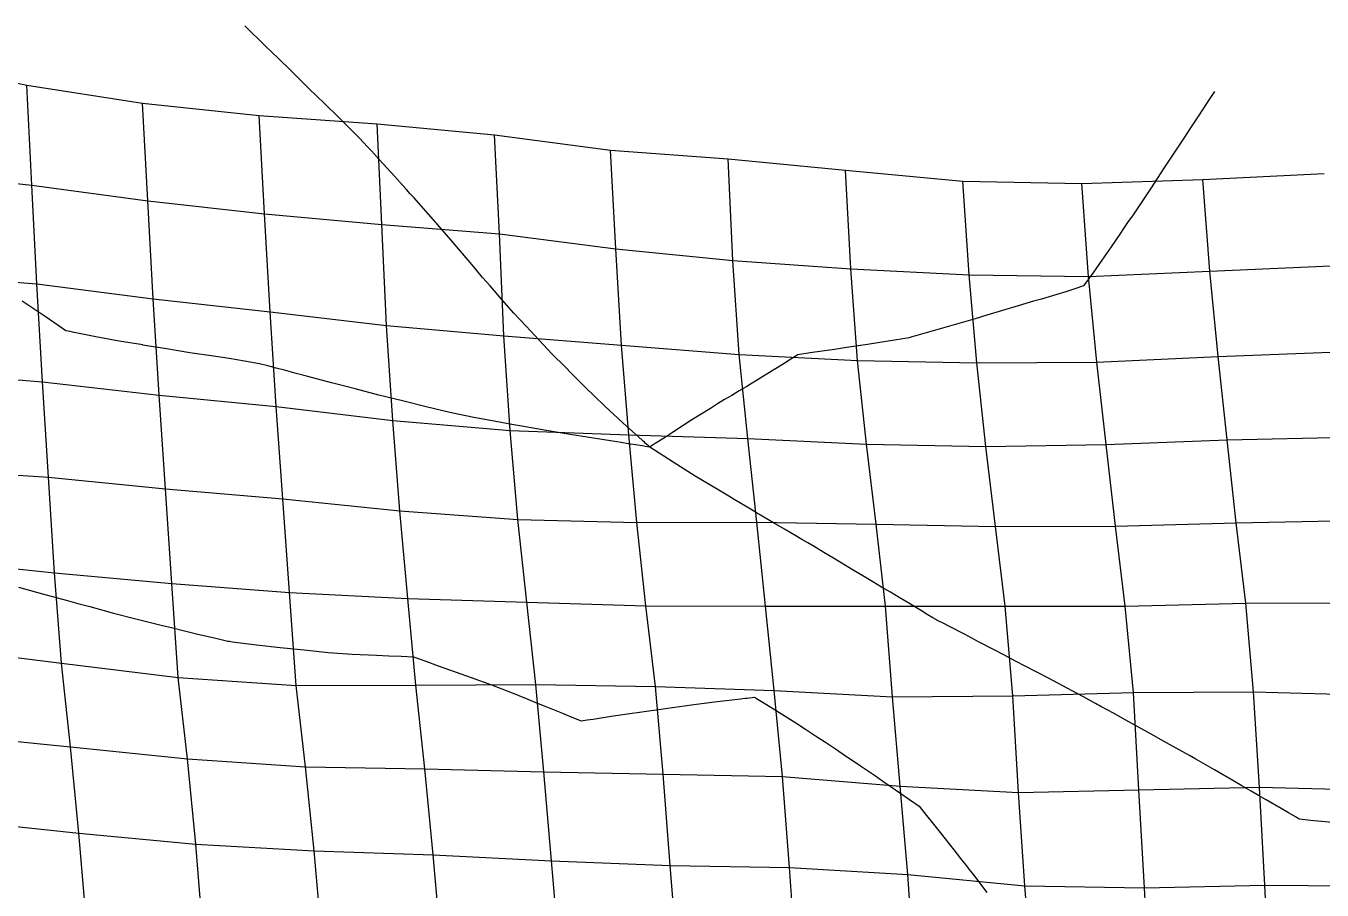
# Model space of a CAD drawing. Header units: metres. Extents: x -1994 to 1259, y -764 to 1460.
# Drawn here: x -1305 to -764, y 1018 to 1379 of the extents above; entities that cross this region are included whole.
import ezdxf

# ---------------------------------------------------------------- set-up
doc = ezdxf.new("R2010")
doc.units = ezdxf.units.M

msp = doc.modelspace()

# ---------------------------------------------------------------- linework, layer by layer
for p, q in [((-1210.7245, 1376.081, -3354.1084), (-1213.6082, 1378.8784, -3352.5117)), ((-1207.8389, 1373.2898, -3355.7126), (-1210.7245, 1376.081, -3354.1084)), ((-1204.9529, 1370.5, -3357.3186), (-1207.8389, 1373.2898, -3355.7126)), ((-1202.3201, 1367.9548, -3358.7837), (-1204.9529, 1370.5, -3357.3186)), ((-1199.6919, 1365.393, -3360.2295), (-1202.3201, 1367.9548, -3358.7837)), ((-1351.9514, 1364.5511, -3421.121), (-1304.477, 1354.1217, -3404.775)), ((-1194.4384, 1360.2618, -3363.1104), (-1199.6919, 1365.393, -3360.2295)), ((-1191.8129, 1357.6924, -3364.5464), (-1194.4384, 1360.2618, -3363.1104)), ((-1186.5598, 1352.5599, -3367.4258), (-1191.8129, 1357.6924, -3364.5464)), ((-1302.4314, 1312.4008, -3432.9626), (-1304.477, 1354.1217, -3404.775)), ((-1304.477, 1354.1217, -3404.775), (-1256.2722, 1346.7239, -3391.8347)), ((-1183.9319, 1349.9976, -3368.87), (-1186.5598, 1352.5599, -3367.4258)), ((-809.1924, 1351.5493, -3283.7515), (-812.5427, 1346.466, -3288.0625)), ((-1254.0111, 1305.897, -3421.027), (-1256.2722, 1346.7239, -3391.8347)), ((-1256.2722, 1346.7239, -3391.8347), (-1207.533, 1341.5436, -3381.386)), ((-1179.9895, 1346.1569, -3371.0403), (-1183.9319, 1349.9976, -3368.87)), ((-1178.6753, 1344.8771, -3371.764), (-1179.9895, 1346.1569, -3371.0403)), ((-812.5427, 1346.466, -3288.0625), (-815.8922, 1341.3865, -3292.3787)), ((-1205.3254, 1300.4935, -3410.3274), (-1207.533, 1341.5436, -3381.386)), ((-1207.533, 1341.5436, -3381.386), (-1158.4004, 1337.9946, -3372.77)), ((-1176.0479, 1342.3136, -3373.207), (-1178.6753, 1344.8771, -3371.764)), ((-1174.7346, 1341.0299, -3373.9265), (-1176.0479, 1342.3136, -3373.207)), ((-1173.4236, 1339.7402, -3374.6382), (-1174.7346, 1341.0299, -3373.9265)), ((-815.8922, 1341.3865, -3292.3787), (-819.2419, 1336.3065, -3296.694)), ((-1172.0422, 1338.3813, -3375.388), (-1173.4236, 1339.7402, -3374.6382)), ((-1170.6252, 1336.9722, -3376.1448), (-1172.0422, 1338.3813, -3375.388)), ((-1169.2549, 1335.5806, -3376.8538), (-1170.6252, 1336.9722, -3376.1448)), ((-1167.5161, 1333.8145, -3377.753), (-1169.2549, 1335.5806, -3376.8538)), ((-1156.3948, 1296.1077, -3400.7712), (-1158.4004, 1337.9946, -3372.77)), ((-1158.4004, 1337.9946, -3372.77), (-1109.5048, 1333.4629, -3363.0503)), ((-819.2419, 1336.3065, -3296.694), (-822.0045, 1332.117, -3300.2527)), ((-1165.7806, 1332.0392, -3378.6401), (-1167.5161, 1333.8145, -3377.753)), ((-1164.0474, 1330.2579, -3379.5198), (-1165.7806, 1332.0392, -3378.6401)), ((-1162.4193, 1328.4952, -3380.409), (-1164.0474, 1330.2579, -3379.5198)), ((-1107.3619, 1292.145, -3391.691), (-1109.5048, 1333.4629, -3363.0503)), ((-1109.5048, 1333.4629, -3363.0503), (-1061.0637, 1327.0452, -3351.2114)), ((-822.0045, 1332.117, -3300.2527), (-824.7675, 1327.9253, -3303.8093)), ((-1160.7932, 1326.7272, -3381.291), (-1162.4193, 1328.4952, -3380.409)), ((-1157.5442, 1323.1842, -3383.0457), (-1160.7932, 1326.7272, -3381.291)), ((-1058.8885, 1285.8612, -3380.0022), (-1061.0637, 1327.0452, -3351.2114)), ((-1061.0637, 1327.0452, -3351.2114), (-1011.9587, 1323.3821, -3342.4673)), ((-824.7675, 1327.9253, -3303.8093), (-830.2849, 1319.5244, -3310.8425)), ((-1155.9209, 1321.4092, -3383.9182), (-1157.5442, 1323.1842, -3383.0457)), ((-1152.6771, 1317.8518, -3385.6543), (-1155.9209, 1321.4092, -3383.9182)), ((-1010.07117, 1281.0046, -3369.9172), (-1011.9587, 1323.3821, -3342.4673)), ((-1011.9587, 1323.3821, -3342.4673), (-963.0893, 1318.7413, -3332.6248)), ((-830.2849, 1319.5244, -3310.8425), (-833.0904, 1315.2375, -3314.384)), ((-1351.1488, 1317.6724, -3443.5137), (-1302.4314, 1312.4008, -3432.9626)), ((-1151.0564, 1316.0696, -3386.5176), (-1152.6771, 1317.8518, -3385.6543)), ((-1147.8192, 1312.4956, -3388.2312), (-1151.0564, 1316.0696, -3386.5176)), ((-960.8998, 1277.6171, -3361.483), (-963.0893, 1318.7413, -3332.6248)), ((-963.0893, 1318.7413, -3332.6248), (-914.2024, 1314.1736, -3322.8643)), ((-911.54126, 1275.0062, -3353.9211), (-914.2024, 1314.1736, -3322.8643)), ((-914.2024, 1314.1736, -3322.8643), (-864.4654, 1313.1323, -3317.066)), ((-864.4654, 1313.1323, -3317.066), (-814.08203, 1314.7733, -3314.2812)), ((-833.0904, 1315.2375, -3314.384), (-835.853, 1310.9856, -3317.8015)), ((-814.08203, 1314.7733, -3314.2812), (-763.48376, 1317.3065, -3312.4993)), ((-811.17126, 1276.642, -3346.5022), (-814.08203, 1314.7733, -3314.2812)), ((-1300.2515, 1271.2374, -3461.7766), (-1302.4314, 1312.4008, -3432.9626)), ((-1302.4314, 1312.4008, -3432.9626), (-1254.0111, 1305.897, -3421.027)), ((-1146.2024, 1310.704, -3389.0815), (-1147.8192, 1312.4956, -3388.2312)), ((-1144.5889, 1308.9042, -3389.9214), (-1146.2024, 1310.704, -3389.0815)), ((-1143.7878, 1308.0105, -3390.338), (-1144.5889, 1308.9042, -3389.9214)), ((-861.7101, 1274.3556, -3348.5618), (-864.4654, 1313.1323, -3317.066)), ((-836.73157, 1309.633, -3318.8882), (-838.41077, 1307.1569, -3320.8777)), ((-836.4387, 1310.0837, -3318.5261), (-836.73157, 1309.633, -3318.8882)), ((-836.1459, 1310.5347, -3318.1636), (-836.4387, 1310.0837, -3318.5261)), ((-835.853, 1310.9856, -3317.8015), (-836.1459, 1310.5347, -3318.1636)), ((-1251.756, 1265.0454, -3450.1914), (-1254.0111, 1305.897, -3421.027)), ((-1254.0111, 1305.897, -3421.027), (-1205.3254, 1300.4935, -3410.3274)), ((-1142.9869, 1307.1163, -3390.754), (-1143.7878, 1308.0105, -3390.338)), ((-1142.1865, 1306.2208, -3391.1685), (-1142.9869, 1307.1163, -3390.754)), ((-1134.8564, 1298.0208, -3394.964), (-1142.1865, 1306.2208, -3391.1685)), ((-840.0902, 1304.6783, -3322.8638), (-843.4492, 1299.7231, -3326.837)), ((-838.41077, 1307.1569, -3320.8777), (-840.0902, 1304.6783, -3322.8638)), ((-1203.071, 1259.6394, -3439.489), (-1205.3254, 1300.4935, -3410.3274)), ((-1205.3254, 1300.4935, -3410.3274), (-1156.3948, 1296.1077, -3400.7712)), ((-1127.6552, 1289.6694, -3398.4604), (-1134.8564, 1298.0208, -3394.964)), ((-843.4492, 1299.7231, -3326.837), (-845.12866, 1297.2458, -3328.8247)), ((-1154.4739, 1253.8689, -3428.3772), (-1156.3948, 1296.1077, -3400.7712)), ((-1156.3948, 1296.1077, -3400.7712), (-1107.3619, 1292.145, -3391.691)), ((-1105.5035, 1249.6471, -3419.0054), (-1107.3619, 1292.145, -3391.691)), ((-1107.3619, 1292.145, -3391.691), (-1058.8885, 1285.8612, -3380.0022)), ((-848.6539, 1292.0547, -3333.0168), (-850.4589, 1289.413, -3335.199)), ((-846.8068, 1294.7744, -3330.8206), (-848.6539, 1292.0547, -3333.0168)), ((-845.12866, 1297.2458, -3328.8247), (-846.8068, 1294.7744, -3330.8206)), ((-1120.466, 1281.1603, -3401.816), (-1127.6552, 1289.6694, -3398.4604)), ((-852.2958, 1286.7473, -3337.4692), (-856.1427, 1281.1646, -3342.2234)), ((-850.4589, 1289.413, -3335.199), (-852.2958, 1286.7473, -3337.4692)), ((-1117.4279, 1277.5641, -3403.2336), (-1120.466, 1281.1603, -3401.816)), ((-1056.4641, 1245.7122, -3409.9558), (-1058.8885, 1285.8612, -3380.0022)), ((-1058.8885, 1285.8612, -3380.0022), (-1010.07117, 1281.0046, -3369.9172)), ((-856.1427, 1281.1646, -3342.2234), (-859.9673, 1275.7128, -3347.164)), ((-1114.3956, 1274.0022, -3404.6702), (-1117.4279, 1277.5641, -3403.2336)), ((-1007.415, 1241.8171, -3400.9514), (-1010.07117, 1281.0046, -3369.9172)), ((-1010.07117, 1281.0046, -3369.9172), (-960.8998, 1277.6171, -3361.483)), ((-958.02014, 1239.3567, -3393.5586), (-960.8998, 1277.6171, -3361.483)), ((-960.8998, 1277.6171, -3361.483), (-911.54126, 1275.0062, -3353.9211)), ((-859.9673, 1275.7128, -3347.164), (-863.75714, 1270.4031, -3352.264)), ((-861.7101, 1274.3556, -3348.5618), (-811.17126, 1276.642, -3346.5022)), ((-811.17126, 1276.642, -3346.5022), (-760.64764, 1278.8646, -3344.3713)), ((-807.6627, 1240.9908, -3381.5098), (-811.17126, 1276.642, -3346.5022)), ((-1349.256, 1275.3174, -3470.9893), (-1300.2515, 1271.2374, -3461.7766)), ((-1297.9891, 1230.4152, -3490.974), (-1300.2515, 1271.2374, -3461.7766)), ((-1300.2515, 1271.2374, -3461.7766), (-1251.756, 1265.0454, -3450.1914)), ((-1111.3295, 1270.4647, -3406.1733), (-1114.3956, 1274.0022, -3404.6702)), ((-1106.3634, 1264.7358, -3408.608), (-1111.3295, 1270.4647, -3406.1733)), ((-908.28156, 1238.3225, -3387.7686), (-911.54126, 1275.0062, -3353.9211)), ((-911.54126, 1275.0062, -3353.9211), (-861.7101, 1274.3556, -3348.5618)), ((-863.75714, 1270.4031, -3352.264), (-867.4844, 1269.1893, -3353.6094)), ((-858.23083, 1238.583, -3383.4329), (-861.7101, 1274.3556, -3348.5618)), ((-1249.354, 1224.8029, -3480.0403), (-1251.756, 1265.0454, -3450.1914)), ((-1251.756, 1265.0454, -3450.1914), (-1203.071, 1259.6394, -3439.489)), ((-881.38934, 1264.9723, -3359.04), (-884.6241, 1264.0083, -3360.3254)), ((-878.15405, 1265.9395, -3357.758), (-881.38934, 1264.9723, -3359.04)), ((-874.91815, 1266.9104, -3356.4812), (-878.15405, 1265.9395, -3357.758)), ((-871.20496, 1268.0251, -3355.016), (-874.91815, 1266.9104, -3356.4812)), ((-867.4844, 1269.1893, -3353.6094), (-871.20496, 1268.0251, -3355.016)), ((-1297.2903, 1257.953, -3470.278), (-1306.4591, 1264.0986, -3468.6152)), ((-1200.4949, 1220.1195, -3470.15), (-1203.071, 1259.6394, -3439.489)), ((-1203.071, 1259.6394, -3439.489), (-1154.4739, 1253.8689, -3428.3772)), ((-1101.3636, 1259.1017, -3411.1646), (-1106.3634, 1264.7358, -3408.608)), ((-897.6393, 1260.1357, -3365.5063), (-904.1473, 1258.1968, -3368.0935)), ((-891.1323, 1262.0684, -3362.9116), (-897.6393, 1260.1357, -3365.5063)), ((-884.6241, 1264.0083, -3360.3254), (-891.1323, 1262.0684, -3362.9116)), ((-1292.7888, 1254.8792, -3471.0417), (-1297.2903, 1257.953, -3470.278)), ((-1288.2288, 1251.7411, -3471.7925), (-1292.7888, 1254.8792, -3471.0417)), ((-1096.2927, 1253.6259, -3413.9458), (-1101.3636, 1259.1017, -3411.1646)), ((-913.88086, 1255.3191, -3371.9922), (-923.6033, 1252.5009, -3375.9597)), ((-909.0159, 1256.7466, -3370.029), (-913.88086, 1255.3191, -3371.9922)), ((-904.1473, 1258.1968, -3368.0935), (-909.0159, 1256.7466, -3370.029)), ((-1287.309, 1251.5615, -3471.6077), (-1288.2288, 1251.7411, -3471.7925)), ((-1286.39, 1251.3798, -3471.4202), (-1287.309, 1251.5615, -3471.6077)), ((-1285.4719, 1251.1958, -3471.2302), (-1286.39, 1251.3798, -3471.4202)), ((-1275.7484, 1249.2478, -3469.2183), (-1285.4719, 1251.1958, -3471.2302)), ((-1265.9943, 1247.4595, -3467.386), (-1275.7484, 1249.2478, -3469.2183)), ((-1151.9167, 1214.2703, -3458.9495), (-1154.4739, 1253.8689, -3428.3772)), ((-1154.4739, 1253.8689, -3428.3772), (-1105.5035, 1249.6471, -3419.0054)), ((-1102.925, 1210.1371, -3449.6772), (-1105.5035, 1249.6471, -3419.0054)), ((-1105.5035, 1249.6471, -3419.0054), (-1056.4641, 1245.7122, -3409.9558)), ((-1090.8949, 1247.7974, -3416.9058), (-1096.2927, 1253.6259, -3413.9458)), ((-936.4751, 1248.8364, -3381.3013), (-945.21625, 1247.43, -3383.9595)), ((-935.42236, 1249.1346, -3380.8623), (-936.4751, 1248.8364, -3381.3013)), ((-934.36945, 1249.4335, -3380.4236), (-935.42236, 1249.1346, -3380.8623)), ((-933.31647, 1249.7318, -3379.9854), (-934.36945, 1249.4335, -3380.4236)), ((-928.4615, 1251.1094, -3377.9646), (-933.31647, 1249.7318, -3379.9854)), ((-923.6033, 1252.5009, -3375.9597), (-928.4615, 1251.1094, -3377.9646)), ((-1256.1565, 1245.799, -3465.6978), (-1265.9943, 1247.4595, -3467.386)), ((-1256.1409, 1245.7961, -3465.695), (-1256.1565, 1245.799, -3465.6978)), ((-1256.1252, 1245.7935, -3465.6924), (-1256.1409, 1245.7961, -3465.695)), ((-1256.1094, 1245.7909, -3465.6897), (-1256.1252, 1245.7935, -3465.6924)), ((-1246.2866, 1244.1333, -3464.0046), (-1256.1094, 1245.7909, -3465.6897)), ((-1236.4637, 1242.5552, -3462.4084), (-1246.2866, 1244.1333, -3464.0046)), ((-1085.5009, 1242.1714, -3420.02), (-1090.8949, 1247.7974, -3416.9058)), ((-1053.3809, 1208.2963, -3442.9807), (-1056.4641, 1245.7122, -3409.9558)), ((-1056.4641, 1245.7122, -3409.9558), (-1007.415, 1241.8171, -3400.9514)), ((-967.65393, 1243.9808, -3390.9834), (-972.74054, 1243.2166, -3392.5977)), ((-965.995, 1244.23, -3390.457), (-967.65393, 1243.9808, -3390.9834)), ((-964.3358, 1244.4808, -3389.932), (-965.995, 1244.23, -3390.457)), ((-962.6764, 1244.7325, -3389.4082), (-964.3358, 1244.4808, -3389.932)), ((-953.95184, 1246.056, -3386.6553), (-962.6764, 1244.7325, -3389.4082)), ((-945.21625, 1247.43, -3383.9595), (-953.95184, 1246.056, -3386.6553)), ((-1226.582, 1241.0704, -3460.918), (-1236.4637, 1242.5552, -3462.4084)), ((-1220.1609, 1240.1055, -3459.9495), (-1226.582, 1241.0704, -3460.918)), ((-1213.7678, 1239.0663, -3458.8975), (-1220.1609, 1240.1055, -3459.9495)), ((-1207.3992, 1237.9514, -3457.7598), (-1213.7678, 1239.0663, -3458.8975)), ((-1203.945, 1237.0712, -3457.3643), (-1207.3992, 1237.9514, -3457.7598)), ((-1080.0098, 1236.6289, -3423.3357), (-1085.5009, 1242.1714, -3420.02)), ((-1003.7441, 1206.8394, -3436.7156), (-1007.415, 1241.8171, -3400.9514)), ((-1007.415, 1241.8171, -3400.9514), (-958.02014, 1239.3567, -3393.5586)), ((-988.6997, 1238.0421, -3400.4944), (-991.5953, 1236.2375, -3402.8633)), ((-985.8152, 1239.8701, -3398.1826), (-988.6997, 1238.0421, -3400.4944)), ((-982.9022, 1241.7433, -3395.8894), (-985.8152, 1239.8701, -3398.1826)), ((-977.8244, 1242.4677, -3394.23), (-982.9022, 1241.7433, -3395.8894)), ((-972.74054, 1243.2166, -3392.5977), (-977.8244, 1242.4677, -3394.23)), ((-954.3207, 1204.4977, -3429.456), (-958.02014, 1239.3567, -3393.5586)), ((-958.02014, 1239.3567, -3393.5586), (-908.28156, 1238.3225, -3387.7686)), ((-908.28156, 1238.3225, -3387.7686), (-858.23083, 1238.583, -3383.4329)), ((-904.59247, 1203.4203, -3423.6174), (-908.28156, 1238.3225, -3387.7686)), ((-858.23083, 1238.583, -3383.4329), (-807.6627, 1240.9908, -3381.5098)), ((-854.4071, 1204.2395, -3419.9094), (-858.23083, 1238.583, -3383.4329)), ((-807.6627, 1240.9908, -3381.5098), (-757.1997, 1242.9622, -3379.0962)), ((-803.9477, 1206.1963, -3417.4797), (-807.6627, 1240.9908, -3381.5098)), ((-1347.0344, 1234.3264, -3499.997), (-1297.9891, 1230.4152, -3490.974)), ((-1200.5006, 1236.1718, -3456.9458), (-1203.945, 1237.0712, -3457.3643)), ((-1197.0627, 1235.2513, -3456.5037), (-1200.5006, 1236.1718, -3456.9458)), ((-1192.1498, 1233.9358, -3455.8718), (-1197.0627, 1235.2513, -3456.5037)), ((-1187.2319, 1232.6317, -3455.2534), (-1192.1498, 1233.9358, -3455.8718)), ((-1177.3904, 1230.0388, -3454.0334), (-1187.2319, 1232.6317, -3455.2534)), ((-1077.2083, 1233.8015, -3425.0273), (-1080.0098, 1236.6289, -3423.3357)), ((-1074.4146, 1231.0271, -3426.7495), (-1077.2083, 1233.8015, -3425.0273)), ((-994.7655, 1234.2716, -3405.4717), (-997.9269, 1232.3374, -3408.1135)), ((-993.18176, 1235.249, -3404.1614), (-994.7655, 1234.2716, -3405.4717)), ((-991.5953, 1236.2375, -3402.8633), (-993.18176, 1235.249, -3404.1614)), ((-1295.4791, 1190.6211, -3521.3267), (-1297.9891, 1230.4152, -3490.974)), ((-1297.9891, 1230.4152, -3490.974), (-1249.354, 1224.8029, -3480.0403)), ((-1172.4664, 1228.7499, -3453.4321), (-1177.3904, 1230.0388, -3454.0334)), ((-1167.5408, 1227.4657, -3452.8364), (-1172.4664, 1228.7499, -3453.4321)), ((-1157.6799, 1224.895, -3451.6436), (-1167.5408, 1227.4657, -3452.8364)), ((-1071.595, 1228.2666, -3428.5195), (-1074.4146, 1231.0271, -3426.7495)), ((-1063.6433, 1220.4818, -3433.5107), (-1071.595, 1228.2666, -3428.5195)), ((-1004.23, 1228.5398, -3413.4722), (-1007.3754, 1226.6616, -3416.1733)), ((-1002.6564, 1229.4817, -3412.125), (-1004.23, 1228.5398, -3413.4722)), ((-999.5049, 1231.3806, -3409.4458), (-1002.6564, 1229.4817, -3412.125)), ((-997.9269, 1232.3374, -3408.1135), (-999.5049, 1231.3806, -3409.4458)), ((-1246.66, 1185.7717, -3511.2498), (-1249.354, 1224.8029, -3480.0403)), ((-1249.354, 1224.8029, -3480.0403), (-1200.4949, 1220.1195, -3470.15)), ((-1147.8591, 1222.439, -3450.5688), (-1157.6799, 1224.895, -3451.6436)), ((-1137.9294, 1220.0509, -3449.5857), (-1147.8591, 1222.439, -3450.5688)), ((-1013.4832, 1223.0164, -3421.4194), (-1016.4128, 1221.2357, -3423.8865)), ((-1010.52026, 1224.786, -3418.8765), (-1013.4832, 1223.0164, -3421.4194)), ((-1008.9474, 1225.7256, -3417.5264), (-1010.52026, 1224.786, -3418.8765)), ((-1007.3754, 1226.6616, -3416.1733), (-1008.9474, 1225.7256, -3417.5264)), ((-1197.6863, 1181.5636, -3501.8933), (-1200.4949, 1220.1195, -3470.15)), ((-1200.4949, 1220.1195, -3470.15), (-1151.9167, 1214.2703, -3458.9495)), ((-1128.021, 1217.6677, -3448.6045), (-1137.9294, 1220.0509, -3449.5857)), ((-1118.1184, 1215.5739, -3447.9355), (-1128.021, 1217.6677, -3448.6045)), ((-1055.9688, 1213.3153, -3438.6006), (-1063.6433, 1220.4818, -3433.5107)), ((-1023.2054, 1217.0117, -3429.4573), (-1027.0945, 1214.5433, -3432.5688)), ((-1019.40015, 1219.3782, -3426.3364), (-1023.2054, 1217.0117, -3429.4573)), ((-1016.4128, 1221.2357, -3423.8865), (-1019.40015, 1219.3782, -3426.3364)), ((-1148.8767, 1176.6748, -3491.7722), (-1151.9167, 1214.2703, -3458.9495)), ((-1151.9167, 1214.2703, -3458.9495), (-1102.925, 1210.1371, -3449.6772)), ((-1108.0525, 1213.7384, -3447.5735), (-1118.1184, 1215.5739, -3447.9355)), ((-1103.0386, 1212.8241, -3447.393), (-1108.0525, 1213.7384, -3447.5735)), ((-1098.0209, 1211.925, -3447.23), (-1103.0386, 1212.8241, -3447.393)), ((-1087.9766, 1210.1747, -3446.9565), (-1098.0209, 1211.925, -3447.23)), ((-1047.9006, 1206.0679, -3444.1775), (-1055.9688, 1213.3153, -3438.6006)), ((-1027.0945, 1214.5433, -3432.5688), (-1034.7703, 1209.628, -3438.643)), ((-1099.773, 1173.0071, -3483.023), (-1102.925, 1210.1371, -3449.6772)), ((-1102.925, 1210.1371, -3449.6772), (-1053.3809, 1208.2963, -3442.9807)), ((-1082.9486, 1209.323, -3446.8464), (-1087.9766, 1210.1747, -3446.9565)), ((-1077.9153, 1208.5056, -3446.7747), (-1082.9486, 1209.323, -3446.8464)), ((-1070.8453, 1207.3577, -3446.6733), (-1077.9153, 1208.5056, -3446.7747)), ((-1063.7727, 1206.2246, -3446.5889), (-1070.8453, 1207.3577, -3446.6733)), ((-1056.6982, 1205.1019, -3446.5156), (-1063.7727, 1206.2246, -3446.5889)), ((-1050.1008, 1171.6973, -3476.923), (-1053.3809, 1208.2963, -3442.9807)), ((-1053.3809, 1208.2963, -3442.9807), (-1003.7441, 1206.8394, -3436.7156)), ((-1047.4169, 1205.6334, -3444.5117), (-1047.9006, 1206.0679, -3444.1775)), ((-1046.9331, 1205.1998, -3444.8472), (-1047.4169, 1205.6334, -3444.5117)), ((-1038.626, 1207.1376, -3441.6611), (-1042.4824, 1204.6432, -3444.6738)), ((-1034.7703, 1209.628, -3438.643), (-1038.626, 1207.1376, -3441.6611)), ((-1000.0491, 1171.9617, -3472.5918), (-1003.7441, 1206.8394, -3436.7156)), ((-1003.7441, 1206.8394, -3436.7156), (-954.3207, 1204.4977, -3429.456)), ((-854.4071, 1204.2395, -3419.9094), (-803.9477, 1206.1963, -3417.4797)), ((-803.9477, 1206.1963, -3417.4797), (-753.67883, 1207.362, -3414.1611)), ((-800.1718, 1171.654, -3453.733), (-803.9477, 1206.1963, -3417.4797)), ((-1053.6927, 1204.6249, -3446.4846), (-1056.6982, 1205.1019, -3446.5156)), ((-1050.687, 1204.1492, -3446.455), (-1053.6927, 1204.6249, -3446.4846)), ((-1047.6812, 1203.6747, -3446.4268), (-1050.687, 1204.1492, -3446.455)), ((-1046.6873, 1203.5178, -3446.4175), (-1047.6812, 1203.6747, -3446.4268)), ((-1046.449, 1204.7676, -3445.1836), (-1046.9331, 1205.1998, -3444.8472)), ((-1045.6932, 1203.362, -3446.4097), (-1046.6873, 1203.5178, -3446.4175)), ((-1045.8658, 1204.2466, -3445.5889), (-1046.449, 1204.7676, -3445.1836)), ((-1045.2825, 1203.7266, -3445.9954), (-1045.8658, 1204.2466, -3445.5889)), ((-1044.699, 1203.2076, -3446.4028), (-1045.6932, 1203.362, -3446.4097)), ((-1044.699, 1203.2076, -3446.4028), (-1045.2825, 1203.7266, -3445.9954)), ((-1043.96, 1203.6868, -3445.8271), (-1044.699, 1203.2076, -3446.4028)), ((-1034.9446, 1196.8618, -3450.9739), (-1044.699, 1203.2076, -3446.4028)), ((-1043.2211, 1204.1654, -3445.2507), (-1043.96, 1203.6868, -3445.8271)), ((-1042.4824, 1204.6432, -3444.6738), (-1043.2211, 1204.1654, -3445.2507)), ((-950.26874, 1171.101, -3466.9963), (-954.3207, 1204.4977, -3429.456)), ((-954.3207, 1204.4977, -3429.456), (-904.59247, 1203.4203, -3423.6174)), ((-904.59247, 1203.4203, -3423.6174), (-854.4071, 1204.2395, -3419.9094)), ((-900.53455, 1170.0486, -3461.1855), (-904.59247, 1203.4203, -3423.6174)), ((-850.515, 1170.1797, -3456.7046), (-854.4071, 1204.2395, -3419.9094)), ((-1025.7461, 1191.1272, -3455.503), (-1034.9446, 1196.8618, -3450.9739)), ((-1344.666, 1193.9443, -3529.6887), (-1295.4791, 1190.6211, -3521.3267)), ((-1292.972, 1150.8146, -3551.6653), (-1295.4791, 1190.6211, -3521.3267)), ((-1295.4791, 1190.6211, -3521.3267), (-1246.66, 1185.7717, -3511.2498)), ((-1015.9332, 1185.231, -3460.5273), (-1025.7461, 1191.1272, -3455.503)), ((-1244.0513, 1146.3872, -3542.0627), (-1246.66, 1185.7717, -3511.2498)), ((-1246.66, 1185.7717, -3511.2498), (-1197.6863, 1181.5636, -3501.8933)), ((-1014.5507, 1184.4001, -3461.235), (-1015.9332, 1185.231, -3460.5273)), ((-1013.1682, 1183.5693, -3461.9429), (-1014.5507, 1184.4001, -3461.235)), ((-1194.9917, 1142.5356, -3533.107), (-1197.6863, 1181.5636, -3501.8933)), ((-1197.6863, 1181.5636, -3501.8933), (-1148.8767, 1176.6748, -3491.7722)), ((-1011.78564, 1182.7393, -3462.6516), (-1013.1682, 1183.5693, -3461.9429)), ((-1009.4556, 1181.3405, -3463.8457), (-1011.78564, 1182.7393, -3462.6516)), ((-1007.12506, 1179.9448, -3465.0432), (-1009.4556, 1181.3405, -3463.8457)), ((-1002.463, 1177.1667, -3467.451), (-1007.12506, 1179.9448, -3465.0432)), ((-1145.6147, 1140.0009, -3525.6306), (-1148.8767, 1176.6748, -3491.7722)), ((-1148.8767, 1176.6748, -3491.7722), (-1099.773, 1173.0071, -3483.023)), ((-1095.9963, 1138.4679, -3519.2798), (-1099.773, 1173.0071, -3483.023)), ((-1099.773, 1173.0071, -3483.023), (-1050.1008, 1171.6973, -3476.923)), ((-1000.1313, 1175.7844, -3468.661), (-1002.463, 1177.1667, -3467.451)), ((-995.4668, 1173.033, -3471.0942), (-1000.1313, 1175.7844, -3468.661)), ((-993.1339, 1171.6636, -3472.3171), (-995.4668, 1173.033, -3471.0942)), ((-1050.1008, 1171.6973, -3476.923), (-1000.0491, 1171.9617, -3472.5918)), ((-1046.348, 1137.0591, -3513.0686), (-1050.1008, 1171.6973, -3476.923)), ((-996.4181, 1136.8186, -3508.1702), (-1000.0491, 1171.9617, -3472.5918)), ((-1000.0491, 1171.9617, -3472.5918), (-950.26874, 1171.101, -3466.9963)), ((-988.4678, 1168.9321, -3474.7695), (-993.1339, 1171.6636, -3472.3171)), ((-986.13446, 1167.5696, -3475.9993), (-988.4678, 1168.9321, -3474.7695)), ((-983.8013, 1166.2043, -3477.2256), (-986.13446, 1167.5696, -3475.9993)), ((-946.41003, 1136.9026, -3503.6362), (-950.26874, 1171.101, -3466.9963)), ((-950.26874, 1171.101, -3466.9963), (-900.53455, 1170.0486, -3461.1855)), ((-900.53455, 1170.0486, -3461.1855), (-850.515, 1170.1797, -3456.7046)), ((-896.443, 1136.8164, -3498.9111), (-900.53455, 1170.0486, -3461.1855)), ((-850.515, 1170.1797, -3456.7046), (-800.1718, 1171.654, -3453.733)), ((-846.456, 1136.8124, -3494.2783), (-850.515, 1170.1797, -3456.7046)), ((-800.1718, 1171.654, -3453.733), (-749.9328, 1172.6964, -3450.2756)), ((-796.1497, 1138.1338, -3491.1345), (-800.1718, 1171.654, -3453.733)), ((-981.2669, 1164.7212, -3478.558), (-983.8013, 1166.2043, -3477.2256)), ((-978.7333, 1163.2249, -3479.878), (-981.2669, 1164.7212, -3478.558)), ((-976.20135, 1161.7146, -3481.184), (-978.7333, 1163.2249, -3479.878)), ((-972.11755, 1159.2786, -3483.291), (-976.20135, 1161.7146, -3481.184)), ((-968.03534, 1156.8252, -3485.3809), (-972.11755, 1159.2786, -3483.291)), ((-959.8708, 1151.9211, -3489.563), (-968.03534, 1156.8252, -3485.3809)), ((-1341.7495, 1155.8367, -3561.9363), (-1292.972, 1150.8146, -3551.6653)), ((-955.78845, 1149.4706, -3491.6555), (-959.8708, 1151.9211, -3489.563)), ((-1289.9631, 1113.0903, -3584.3435), (-1292.972, 1150.8146, -3551.6653)), ((-1292.972, 1150.8146, -3551.6653), (-1244.0513, 1146.3872, -3542.0627)), ((-1241.4302, 1107.054, -3572.933), (-1244.0513, 1146.3872, -3542.0627)), ((-1244.0513, 1146.3872, -3542.0627), (-1194.9917, 1142.5356, -3533.107)), ((-951.7052, 1147.0298, -3493.7576), (-955.78845, 1149.4706, -3491.6555)), ((-948.028, 1144.8318, -3495.6506), (-951.7052, 1147.0298, -3493.7576)), ((-1307.8911, 1144.7518, -3561.3904), (-1302.9543, 1143.3975, -3560.911)), ((-1302.9543, 1143.3975, -3560.911), (-1298.0149, 1142.0498, -3560.4395)), ((-1298.0149, 1142.0498, -3560.4395), (-1288.1326, 1139.3644, -3559.508)), ((-1192.2163, 1103.8424, -3564.6963), (-1194.9917, 1142.5356, -3533.107)), ((-1194.9917, 1142.5356, -3533.107), (-1145.6147, 1140.0009, -3525.6306)), ((-944.3494, 1142.6497, -3497.5586), (-948.028, 1144.8318, -3495.6506)), ((-940.67096, 1140.4658, -3499.4653), (-944.3494, 1142.6497, -3497.5586)), ((-1288.1326, 1139.3644, -3559.508), (-1283.1895, 1138.0265, -3559.0479)), ((-1283.1895, 1138.0265, -3559.0479), (-1278.2463, 1136.6886, -3558.5881)), ((-1278.2463, 1136.6886, -3558.5881), (-1268.3558, 1134.0122, -3557.6675)), ((-1142.2092, 1103.9224, -3560.1577), (-1145.6147, 1140.0009, -3525.6306)), ((-1145.6147, 1140.0009, -3525.6306), (-1095.9963, 1138.4679, -3519.2798)), ((-1092.1489, 1104.2223, -3555.8665), (-1095.9963, 1138.4679, -3519.2798)), ((-1095.9963, 1138.4679, -3519.2798), (-1046.348, 1137.0591, -3513.0686)), ((-1042.3762, 1103.3301, -3550.2356), (-1046.348, 1137.0591, -3513.0686)), ((-1046.348, 1137.0591, -3513.0686), (-996.4181, 1136.8186, -3508.1702)), ((-996.4181, 1136.8186, -3508.1702), (-946.41003, 1136.9026, -3503.6362)), ((-992.792, 1101.6553, -3543.7256), (-996.4181, 1136.8186, -3508.1702)), ((-943.44684, 1098.9885, -3536.101), (-946.41003, 1136.9026, -3503.6362)), ((-946.41003, 1136.9026, -3503.6362), (-896.443, 1136.8164, -3498.9111)), ((-938.3436, 1139.0842, -3500.6719), (-940.67096, 1140.4658, -3499.4653)), ((-936.01715, 1137.69, -3501.8665), (-938.3436, 1139.0842, -3500.6719)), ((-931.36755, 1134.873, -3504.2268), (-936.01715, 1137.69, -3501.8665)), ((-893.35144, 1099.4348, -3531.9744), (-896.443, 1136.8164, -3498.9111)), ((-896.443, 1136.8164, -3498.9111), (-846.456, 1136.8124, -3494.2783)), ((-846.456, 1136.8124, -3494.2783), (-796.1497, 1138.1338, -3491.1345)), ((-843.0147, 1100.8823, -3528.9722), (-846.456, 1136.8124, -3494.2783)), ((-796.1497, 1138.1338, -3491.1345), (-746.13025, 1138.2649, -3486.6536)), ((-792.96027, 1101.1586, -3524.6543), (-796.1497, 1138.1338, -3491.1345)), ((-1268.3558, 1134.0122, -3557.6675), (-1258.4861, 1131.431, -3556.846)), ((-1258.4861, 1131.431, -3556.846), (-1248.5164, 1128.979, -3556.183)), ((-929.0441, 1133.4501, -3505.393), (-931.36755, 1134.873, -3504.2268)), ((-926.7224, 1132.0146, -3506.5466), (-929.0441, 1133.4501, -3505.393)), ((-924.39154, 1130.81, -3507.4805), (-926.7224, 1132.0146, -3506.5466)), ((-922.0616, 1129.5979, -3508.4062), (-924.39154, 1130.81, -3507.4805)), ((-1248.5164, 1128.979, -3556.183), (-1243.5999, 1127.77, -3555.856)), ((-1243.5999, 1127.77, -3555.856), (-1238.6802, 1126.5703, -3555.5398)), ((-1238.6802, 1126.5703, -3555.5398), (-1233.7554, 1125.3877, -3555.2432)), ((-1233.7554, 1125.3877, -3555.2432), (-1229.4132, 1124.345, -3554.9814)), ((-1229.4132, 1124.345, -3554.9814), (-1225.0657, 1123.3186, -3554.7385)), ((-919.73193, 1128.3826, -3509.3296), (-922.0616, 1129.5979, -3508.4062)), ((-913.5144, 1125.1398, -3511.7935), (-919.73193, 1128.3826, -3509.3296)), ((-907.29974, 1121.8727, -3514.2327), (-913.5144, 1125.1398, -3511.7935)), ((-1338.5237, 1119.0123, -3595.6255), (-1289.9631, 1113.0903, -3584.3435)), ((-1225.0657, 1123.3186, -3554.7385), (-1220.7124, 1122.3141, -3554.52)), ((-1220.7124, 1122.3141, -3554.52), (-1220.029, 1122.2251, -3554.4324)), ((-1220.029, 1122.2251, -3554.4324), (-1219.3457, 1122.1365, -3554.3455)), ((-1219.3457, 1122.1365, -3554.3455), (-1218.6621, 1122.0487, -3554.2588)), ((-1218.6621, 1122.0487, -3554.2588), (-1208.7529, 1120.7725, -3553.0022)), ((-1208.7529, 1120.7725, -3553.0022), (-1198.8013, 1119.6116, -3551.8755)), ((-1198.8013, 1119.6116, -3551.8755), (-1188.8291, 1118.5961, -3550.9116)), ((-901.08307, 1118.6202, -3516.6865), (-907.29974, 1121.8727, -3514.2327)), ((-1188.8291, 1118.5961, -3550.9116), (-1178.8176, 1117.5764, -3549.9443)), ((-1178.8176, 1117.5764, -3549.9443), (-1168.7847, 1116.8528, -3549.3083)), ((-1168.7847, 1116.8528, -3549.3083), (-1158.6895, 1116.4155, -3548.9941)), ((-1158.6895, 1116.4155, -3548.9941), (-1153.5383, 1116.1925, -3548.8337)), ((-1153.5383, 1116.1925, -3548.8337), (-1148.3865, 1115.9779, -3548.6829)), ((-1148.3865, 1115.9779, -3548.6829), (-1143.2343, 1115.7711, -3548.5405)), ((-1143.2343, 1115.7711, -3548.5405), (-1138.1453, 1113.8955, -3550.0354)), ((-1138.1453, 1113.8955, -3550.0354), (-1132.8989, 1112.0098, -3551.6218)), ((-896.7652, 1116.3608, -3518.391), (-901.08307, 1118.6202, -3516.6865)), ((-892.44495, 1114.1204, -3520.1147), (-896.7652, 1116.3608, -3518.391)), ((-888.1253, 1111.8759, -3521.834), (-892.44495, 1114.1204, -3520.1147)), ((-1286.282, 1078.1554, -3620.1555), (-1289.9631, 1113.0903, -3584.3435)), ((-1289.9631, 1113.0903, -3584.3435), (-1241.4302, 1107.054, -3572.933)), ((-1132.8989, 1112.0098, -3551.6218), (-1127.8058, 1110.2059, -3553.1885)), ((-1127.8058, 1110.2059, -3553.1885), (-1123.5217, 1108.6887, -3554.506)), ((-1123.5217, 1108.6887, -3554.506), (-1119.238, 1107.1556, -3555.808)), ((-883.2445, 1109.3396, -3523.7769), (-888.1253, 1111.8759, -3521.834)), ((-878.3651, 1106.7861, -3525.7026), (-883.2445, 1109.3396, -3523.7769)), ((-1237.4944, 1073.1753, -3609.932), (-1241.4302, 1107.054, -3572.933)), ((-1241.4302, 1107.054, -3572.933), (-1192.2163, 1103.8424, -3564.6963)), ((-1192.2163, 1103.8424, -3564.6963), (-1142.2092, 1103.9224, -3560.1577)), ((-1188.3196, 1069.8018, -3601.513), (-1192.2163, 1103.8424, -3564.6963)), ((-1142.2092, 1103.9224, -3560.1577), (-1092.1489, 1104.2223, -3555.8665)), ((-1138.5366, 1068.9514, -3595.9292), (-1142.2092, 1103.9224, -3560.1577)), ((-1119.238, 1107.1556, -3555.808), (-1110.6697, 1104.004, -3558.3303)), ((-1110.6697, 1104.004, -3558.3303), (-1106.406, 1102.3934, -3559.5444)), ((-1088.8213, 1067.8209, -3590.0308), (-1092.1489, 1104.2223, -3555.8665)), ((-1092.1489, 1104.2223, -3555.8665), (-1042.3762, 1103.3301, -3550.2356)), ((-1039.089, 1066.7606, -3584.2112), (-1042.3762, 1103.3301, -3550.2356)), ((-1042.3762, 1103.3301, -3550.2356), (-992.792, 1101.6553, -3543.7256)), ((-868.571, 1101.5825, -3529.4968), (-878.3651, 1106.7861, -3525.7026)), ((-1106.406, 1102.3934, -3559.5444), (-1102.1274, 1100.7118, -3560.6995)), ((-1102.1274, 1100.7118, -3560.6995), (-1100.2434, 1099.9714, -3561.2083)), ((-1100.2434, 1099.9714, -3561.2083), (-1098.3602, 1099.2192, -3561.7053)), ((-1098.3602, 1099.2192, -3561.7053), (-1096.4791, 1098.4548, -3562.189)), ((-1096.4791, 1098.4548, -3562.189), (-1092.6251, 1096.8889, -3563.1797)), ((-1016.556, 1097.0939, -3552.88), (-1006.7285, 1098.24, -3549.9395)), ((-1006.7285, 1098.24, -3549.9395), (-1005.84143, 1098.3434, -3549.6743)), ((-1005.84143, 1098.3434, -3549.6743), (-1004.95465, 1098.4456, -3549.4072)), ((-1004.95465, 1098.4456, -3549.4072), (-1004.0681, 1098.5466, -3549.1392)), ((-1004.0681, 1098.5466, -3549.1392), (-1003.0469, 1098.6628, -3548.8303)), ((-1003.0469, 1098.6628, -3548.8303), (-1002.02606, 1098.7777, -3548.5195)), ((-1002.02606, 1098.7777, -3548.5195), (-1001.00543, 1098.8912, -3548.2073)), ((-1001.00543, 1098.8912, -3548.2073), (-1000.7224, 1098.7191, -3548.3318)), ((-1000.7224, 1098.7191, -3548.3318), (-1000.4394, 1098.547, -3548.456)), ((-1000.4394, 1098.547, -3548.456), (-1000.15643, 1098.3748, -3548.58)), ((-1000.15643, 1098.3748, -3548.58), (-996.0403, 1095.8691, -3550.3848)), ((-989.3309, 1065.8073, -3578.5117), (-992.792, 1101.6553, -3543.7256)), ((-992.792, 1101.6553, -3543.7256), (-943.44684, 1098.9885, -3536.101)), ((-943.44684, 1098.9885, -3536.101), (-893.35144, 1099.4348, -3531.9744)), ((-940.3133, 1061.7817, -3569.3604), (-943.44684, 1098.9885, -3536.101)), ((-893.35144, 1099.4348, -3531.9744), (-843.0147, 1100.8823, -3528.9722)), ((-890.9734, 1059.0934, -3561.7117), (-893.35144, 1099.4348, -3531.9744)), ((-863.7919, 1099.0054, -3531.3132), (-868.571, 1101.5825, -3529.4968)), ((-858.88293, 1096.3157, -3533.1404), (-863.7919, 1099.0054, -3531.3132)), ((-843.0147, 1100.8823, -3528.9722), (-792.96027, 1101.1586, -3524.6543)), ((-840.6962, 1060.2933, -3558.4316), (-843.0147, 1100.8823, -3528.9722)), ((-790.46497, 1061.3035, -3554.9382), (-792.96027, 1101.1586, -3524.6543)), ((-792.96027, 1101.1586, -3524.6543), (-743.29224, 1099.8317, -3518.5352)), ((-1092.6251, 1096.8889, -3563.1797), (-1088.7721, 1095.3151, -3564.1624)), ((-1088.7721, 1095.3151, -3564.1624), (-1081.0658, 1092.1705, -3566.131)), ((-1081.0658, 1092.1705, -3566.131), (-1077.2124, 1090.5999, -3567.117)), ((-1055.8892, 1091.6605, -3563.6064), (-1046.0281, 1093.1006, -3561.0127)), ((-1046.0281, 1093.1006, -3561.0127), (-1041.1001, 1093.8033, -3559.696)), ((-1041.1001, 1093.8033, -3559.696), (-1036.1753, 1094.4883, -3558.3586)), ((-1036.1753, 1094.4883, -3558.3586), (-1026.3027, 1095.8612, -3555.6775)), ((-1026.3027, 1095.8612, -3555.6775), (-1016.556, 1097.0939, -3552.88)), ((-996.0403, 1095.8691, -3550.3848), (-991.97534, 1093.3451, -3552.1233)), ((-991.97534, 1093.3451, -3552.1233), (-983.7745, 1088.1469, -3555.5354)), ((-858.1196, 1095.8975, -3533.4248), (-858.88293, 1096.3157, -3533.1404)), ((-857.35614, 1095.4794, -3533.7087), (-858.1196, 1095.8975, -3533.4248)), ((-856.59265, 1095.0614, -3533.9932), (-857.35614, 1095.4794, -3533.7087)), ((-851.3551, 1092.1942, -3535.9453), (-856.59265, 1095.0614, -3533.9932)), ((-846.1193, 1089.3152, -3537.8848), (-851.3551, 1092.1942, -3535.9453)), ((-1077.2124, 1090.5999, -3567.117), (-1073.358, 1089.0366, -3568.1108)), ((-1073.358, 1089.0366, -3568.1108), (-1070.8257, 1089.4087, -3567.448)), ((-1070.8257, 1089.4087, -3567.448), (-1068.2922, 1089.7882, -3566.7932)), ((-1068.2922, 1089.7882, -3566.7932), (-1065.7579, 1090.1735, -3566.1453)), ((-1065.7579, 1090.1735, -3566.1453), (-1060.8228, 1090.9236, -3564.8833)), ((-1060.8228, 1090.9236, -3564.8833), (-1055.8892, 1091.6605, -3563.6064)), ((-983.7745, 1088.1469, -3555.5354), (-979.72833, 1085.5293, -3557.1719)), ((-835.6529, 1083.5281, -3541.7324), (-846.1193, 1089.3152, -3537.8848)), ((-1335.0972, 1083.0212, -3630.251), (-1286.282, 1078.1554, -3620.1555)), ((-979.72833, 1085.5293, -3557.1719), (-975.64606, 1082.8401, -3558.7808)), ((-975.64606, 1082.8401, -3558.7808), (-971.4447, 1080.0728, -3560.4368)), ((-830.42175, 1080.6196, -3543.641), (-835.6529, 1083.5281, -3541.7324)), ((-1282.8485, 1042.1925, -3654.8125), (-1286.282, 1078.1554, -3620.1555)), ((-1286.282, 1078.1554, -3620.1555), (-1237.4944, 1073.1753, -3609.932)), ((-971.4447, 1080.0728, -3560.4368), (-967.24554, 1077.2942, -3562.08)), ((-967.24554, 1077.2942, -3562.08), (-963.05115, 1074.4958, -3563.7017)), ((-825.19556, 1077.6844, -3545.5205), (-830.42175, 1080.6196, -3543.641)), ((-822.4373, 1076.1353, -3546.5127), (-825.19556, 1077.6844, -3545.5205)), ((-819.6814, 1074.5703, -3547.4885), (-822.4373, 1076.1353, -3546.5127)), ((-1233.9591, 1037.6351, -3645.064), (-1237.4944, 1073.1753, -3609.932)), ((-1237.4944, 1073.1753, -3609.932), (-1188.3196, 1069.8018, -3601.513)), ((-963.05115, 1074.4958, -3563.7017), (-959.9348, 1072.417, -3564.9065)), ((-959.9348, 1072.417, -3564.9065), (-956.82245, 1070.3195, -3566.0908)), ((-956.82245, 1070.3195, -3566.0908), (-950.60974, 1066.0814, -3568.4102)), ((-816.92865, 1072.992, -3548.449), (-819.6814, 1074.5703, -3547.4885)), ((-813.09436, 1070.7935, -3549.787), (-816.92865, 1072.992, -3548.449)), ((-809.2617, 1068.5869, -3551.1162), (-813.09436, 1070.7935, -3549.787)), ((-1184.6445, 1034.8411, -3637.2964), (-1188.3196, 1069.8018, -3601.513)), ((-1188.3196, 1069.8018, -3601.513), (-1138.5366, 1068.9514, -3595.9292)), ((-1135.0527, 1033.1985, -3630.8223), (-1138.5366, 1068.9514, -3595.9292)), ((-1138.5366, 1068.9514, -3595.9292), (-1088.8213, 1067.8209, -3590.0308)), ((-1085.6965, 1030.5771, -3623.2488), (-1088.8213, 1067.8209, -3590.0308)), ((-1088.8213, 1067.8209, -3590.0308), (-1039.089, 1066.7606, -3584.2112)), ((-1036.166, 1028.6799, -3616.4888), (-1039.089, 1066.7606, -3584.2112)), ((-1039.089, 1066.7606, -3584.2112), (-989.3309, 1065.8073, -3578.5117)), ((-986.38226, 1027.8329, -3610.9087), (-989.3309, 1065.8073, -3578.5117)), ((-989.3309, 1065.8073, -3578.5117), (-940.3133, 1061.7817, -3569.3604)), ((-950.60974, 1066.0814, -3568.4102), (-947.5084, 1063.9407, -3569.5452)), ((-801.5973, 1064.1693, -3553.7698), (-809.2617, 1068.5869, -3551.1162)), ((-947.5084, 1063.9407, -3569.5452), (-944.414, 1061.7781, -3570.654)), ((-944.414, 1061.7781, -3570.654), (-940.42285, 1058.9885, -3572.0845)), ((-937.07623, 1025.004, -3603.102), (-940.3133, 1061.7817, -3569.3604)), ((-940.3133, 1061.7817, -3569.3604), (-890.9734, 1059.0934, -3561.7117)), ((-890.9734, 1059.0934, -3561.7117), (-840.6962, 1060.2933, -3558.4316)), ((-840.6962, 1060.2933, -3558.4316), (-790.46497, 1061.3035, -3554.9382)), ((-838.444, 1019.4298, -3587.5825), (-840.6962, 1060.2933, -3558.4316)), ((-797.7655, 1061.9584, -3555.0938), (-801.5973, 1064.1693, -3553.7698)), ((-793.9349, 1059.7421, -3556.4126), (-797.7655, 1061.9584, -3555.0938)), ((-790.8069, 1057.9321, -3557.4893), (-793.9349, 1059.7421, -3556.4126)), ((-788.2046, 1020.4735, -3584.127), (-790.46497, 1061.3035, -3554.9382)), ((-790.46497, 1061.3035, -3554.9382), (-740.7412, 1060.2078, -3549.0786)), ((-940.42285, 1058.9885, -3572.0845), (-936.42365, 1056.2269, -3573.5474)), ((-936.42365, 1056.2269, -3573.5474), (-932.42194, 1053.4772, -3575.0232)), ((-888.2434, 1020.2118, -3593.0894), (-890.9734, 1059.0934, -3561.7117)), ((-787.6811, 1056.1107, -3558.553), (-790.8069, 1057.9321, -3557.4893)), ((-781.43243, 1052.455, -3560.667), (-787.6811, 1056.1107, -3558.553)), ((-932.42194, 1053.4772, -3575.0232), (-931.36365, 1052.1646, -3575.9805)), ((-931.36365, 1052.1646, -3575.9805), (-930.3052, 1050.8534, -3576.9385)), ((-930.3052, 1050.8534, -3576.9385), (-929.2463, 1049.5425, -3577.8975)), ((-929.2463, 1049.5425, -3577.8975), (-926.38336, 1045.998, -3580.4907)), ((-778.3093, 1050.621, -3561.7173), (-781.43243, 1052.455, -3560.667)), ((-775.18536, 1048.7917, -3562.7727), (-778.3093, 1050.621, -3561.7173)), ((-774.71216, 1048.5146, -3562.9326), (-775.18536, 1048.7917, -3562.7727)), ((-1331.59, 1047.3643, -3665.2517), (-1282.8485, 1042.1925, -3654.8125)), ((-926.38336, 1045.998, -3580.4907), (-923.58105, 1042.4769, -3582.993)), ((-774.23895, 1048.2375, -3563.0923), (-774.71216, 1048.5146, -3562.9326)), ((-773.7657, 1047.9603, -3563.2522), (-774.23895, 1048.2375, -3563.0923)), ((-769.1974, 1047.5181, -3563.093), (-773.7657, 1047.9603, -3563.2522)), ((-764.6311, 1047.0604, -3562.9172), (-769.1974, 1047.5181, -3563.093)), ((-760.06616, 1046.5941, -3562.7317), (-764.6311, 1047.0604, -3562.9172)), ((-1279.6238, 1005.3635, -3688.4968), (-1282.8485, 1042.1925, -3654.8125)), ((-1282.8485, 1042.1925, -3654.8125), (-1233.9591, 1037.6351, -3645.064)), ((-923.58105, 1042.4769, -3582.993), (-917.90576, 1035.2714, -3588.0083)), ((-1230.9581, 999.87805, -3677.7053), (-1233.9591, 1037.6351, -3645.064)), ((-1233.9591, 1037.6351, -3645.064), (-1184.6445, 1034.8411, -3637.2964)), ((-1181.4634, 997.8318, -3670.7778), (-1184.6445, 1034.8411, -3637.2964)), ((-1184.6445, 1034.8411, -3637.2964), (-1135.0527, 1033.1985, -3630.8223)), ((-1131.7231, 996.80493, -3664.9956), (-1135.0527, 1033.1985, -3630.8223)), ((-1135.0527, 1033.1985, -3630.8223), (-1085.6965, 1030.5771, -3623.2488)), ((-917.90576, 1035.2714, -3588.0083), (-915.0838, 1031.651, -3590.4758)), ((-1082.4309, 993.91833, -3657.124), (-1085.6965, 1030.5771, -3623.2488)), ((-1085.6965, 1030.5771, -3623.2488), (-1036.166, 1028.6799, -3616.4888)), ((-1033.138, 991.03503, -3649.2563), (-1036.166, 1028.6799, -3616.4888)), ((-1036.166, 1028.6799, -3616.4888), (-986.38226, 1027.8329, -3610.9087)), ((-983.6915, 988.78845, -3642.1038), (-986.38226, 1027.8329, -3610.9087)), ((-986.38226, 1027.8329, -3610.9087), (-937.07623, 1025.004, -3603.102)), ((-915.0838, 1031.651, -3590.4758), (-912.26404, 1028.0232, -3592.9346)), ((-912.26404, 1028.0232, -3592.9346), (-911.6284, 1027.2053, -3593.489)), ((-911.6284, 1027.2053, -3593.489), (-910.9924, 1026.3883, -3594.0442)), ((-934.4618, 985.6433, -3633.9417), (-937.07623, 1025.004, -3603.102)), ((-937.07623, 1025.004, -3603.102), (-888.2434, 1020.2118, -3593.0894)), ((-910.9924, 1026.3883, -3594.0442), (-910.3562, 1025.5723, -3594.6006)), ((-910.3562, 1025.5723, -3594.6006), (-908.7856, 1023.5575, -3595.9744)), ((-908.7856, 1023.5575, -3595.9744), (-907.2173, 1021.53235, -3597.3364)), ((-907.2173, 1021.53235, -3597.3364), (-904.0858, 1017.4657, -3600.0405)), ((-885.22455, 982.5288, -3625.8142), (-888.2434, 1020.2118, -3593.0894)), ((-888.2434, 1020.2118, -3593.0894), (-838.444, 1019.4298, -3587.5825)), ((-838.444, 1019.4298, -3587.5825), (-788.2046, 1020.4735, -3584.127)), ((-835.9847, 979.4249, -3617.6985), (-838.444, 1019.4298, -3587.5825)), ((-786.297, 978.17957, -3611.671), (-788.2046, 1020.4735, -3584.127)), ((-788.2046, 1020.4735, -3584.127), (-738.2967, 1020.14185, -3579.126))]:
    msp.add_line(p, q)

doc.saveas('drawing.dxf')
